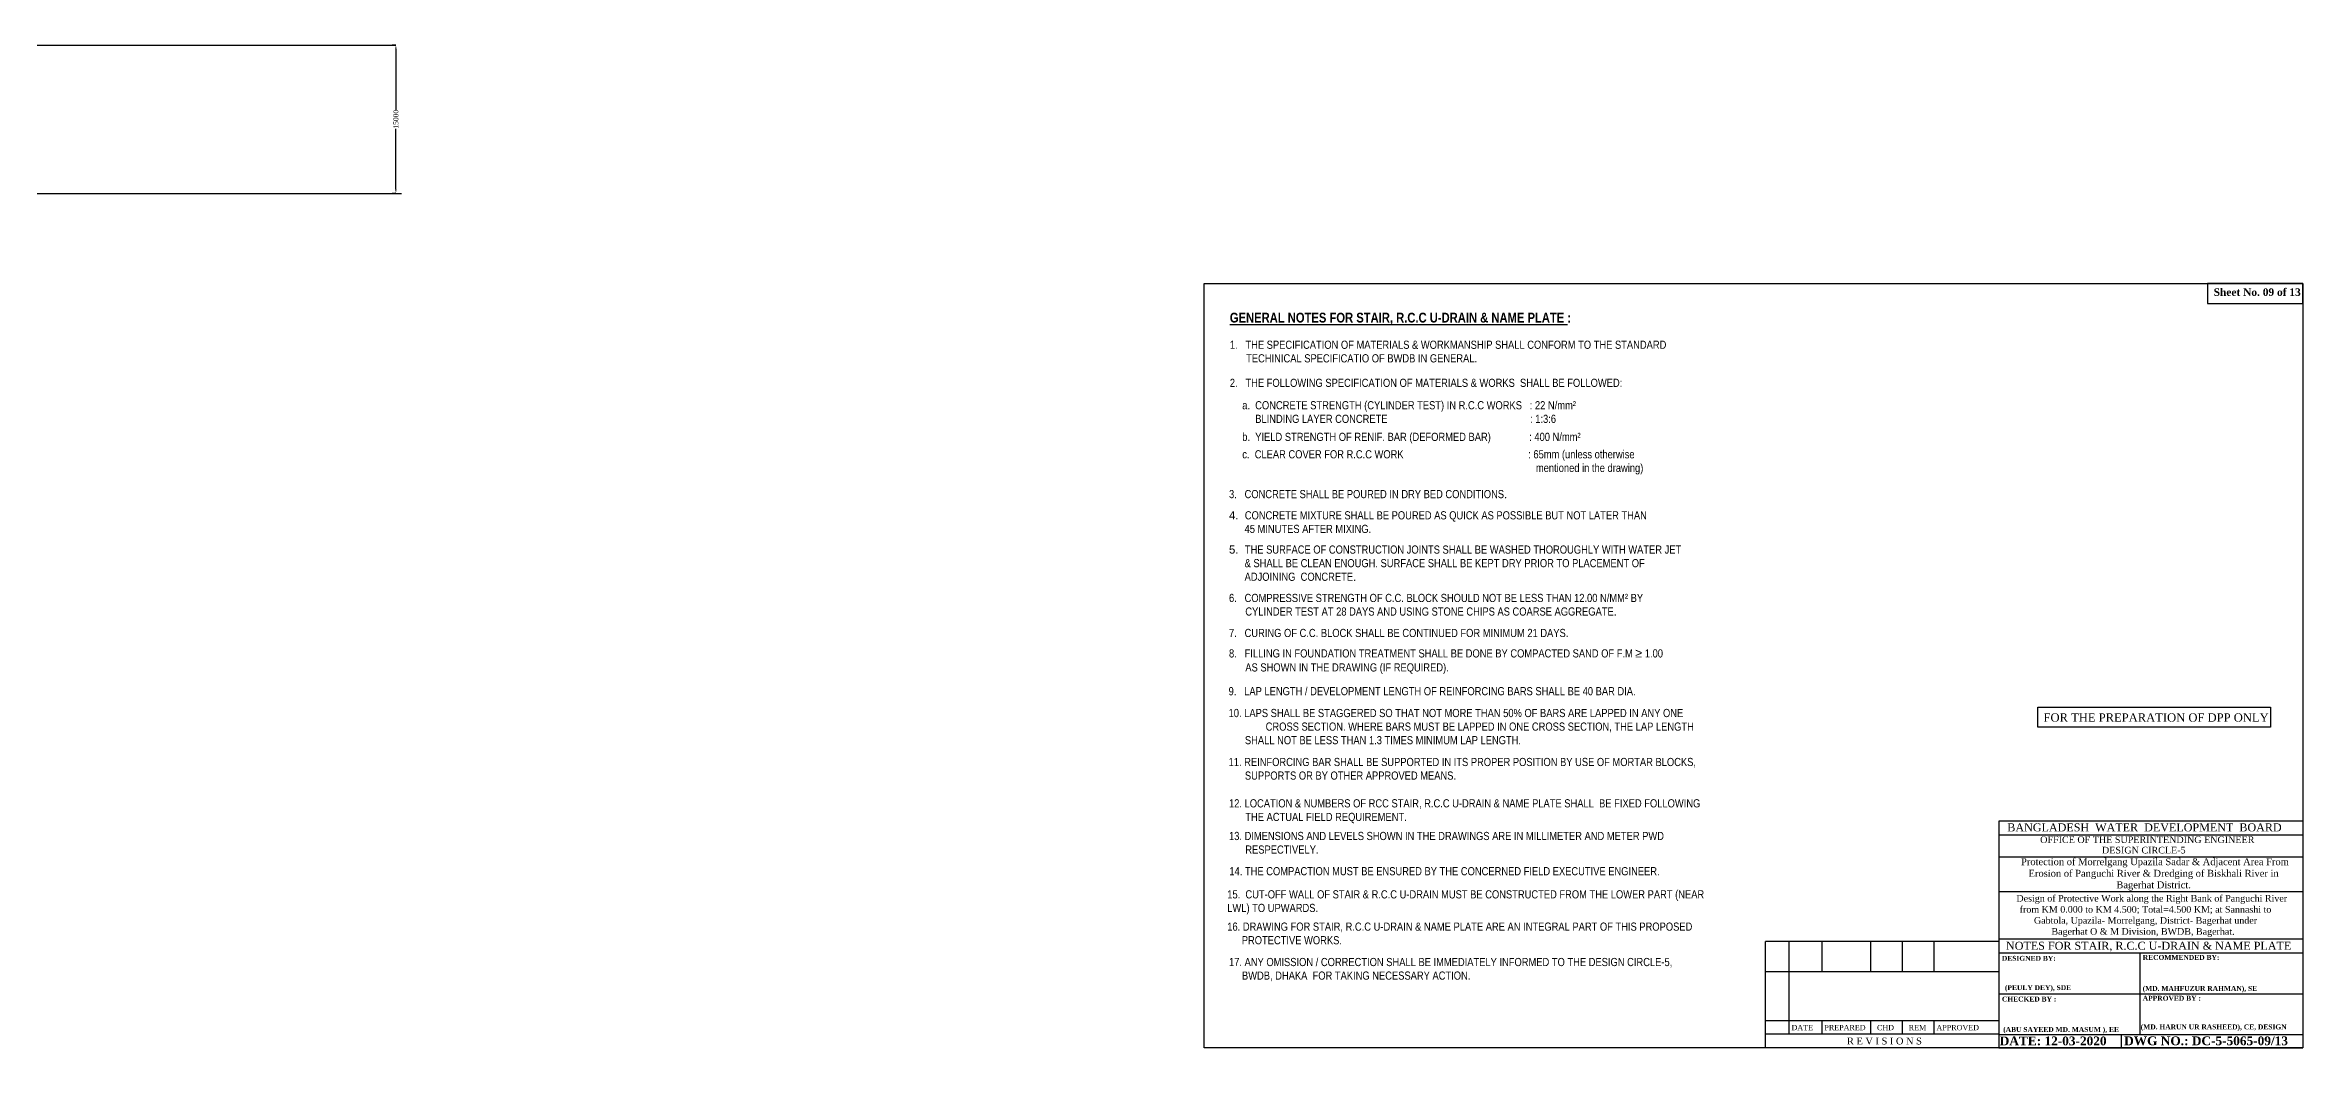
# Model space of a CAD drawing. Header units: metres. Extents: x -1354 to 3686, y -9962 to -7697.
# Drawn here: x 833.7 to 1062, y -8994.8 to -8893.3 of the extents above; entities that cross this region are included whole.
import ezdxf
from ezdxf.enums import TextEntityAlignment as Align

# ---------------------------------------------------------------- set-up
doc = ezdxf.new("R2010")
doc.units = ezdxf.units.M
doc.layers.add('Layer1', color=7, linetype='Continuous', lineweight=13)
doc.layers.add('LINE', color=7, linetype='Continuous')
doc.styles.add('ARIAL NARROW', font='ARIALN.TTF')
doc.styles.add('Kazi_T_H', font='timesbd.ttf')
doc.styles.get("Standard").update_dxf_attribs({"font": 'times.ttf'})
doc.styles.add('TIMES', font='ARIALN.TTF')
doc.dimstyles.get("Standard").update_dxf_attribs({"dimtxt": 0.5, "dimasz": 0.4075, "dimexe": 0.364, "dimexo": 0.219, "dimgap": 0.09, "dimtad": 0, "dimdec": 0, "dimlfac": 1000, "dimzin": 0, "dimdsep": 46, "dimtxsty": 'Standard', "dimcen": 0.09, "dimadec": 0, "dimazin": 0, "dimtfac": 1, "dimtdec": 0, "dimtofl": 0, "dimtmove": 0, "dimatfit": 3, "dimfxl": 1, "dimtolj": 1, "dimtzin": 0, "dimarcsym": 0})

# ---------------------------------------------------------------- blocks, each defined once
blk = doc.blocks.new('*D440')
at = {"color": 0, "lineweight": -2, "ltscale": 0.5}
for p, q in [((869.14, -8893.28), (868.78, -8893.28)), ((869.14, -8893.69), (869.14, -8899.82)), ((869.14, -8907.87), (869.14, -8901.74)), ((869.14, -8908.28), (868.78, -8908.28))]:
    blk.add_line(p, q, dxfattribs=at)
at = {"color": 0, "linetype": 'Continuous', "lineweight": -3, "ltscale": 0.5}
for points in [[(869.07, -8893.69), (869.21, -8893.69), (869.14, -8893.28)], [(869.07, -8907.87), (869.21, -8907.87), (869.14, -8908.28)]]:
    blk.add_solid(points, dxfattribs=at)
at = {"layer": 'Defpoints', "color": 0, "linetype": 'Continuous', "lineweight": -3, "ltscale": 0.5}
for p in [(869.14, -8893.28), (869.14, -8908.28), (869.14, -8908.28)]:
    blk.add_point(p, dxfattribs=at)
at = {"color": 0, "linetype": 'Continuous', "lineweight": -3, "ltscale": 0.5, "insert": (869.14, -8900.78), "char_height": 0.5, "attachment_point": 5, "rotation": 90}
blk.add_mtext('\\A1;15000', dxfattribs=at)

msp = doc.modelspace()

# ---------------------------------------------------------------- linework, layer by layer
at = {"color": 0, "linetype": 'Continuous', "lineweight": -3, "ltscale": 0.5}
for p, q in [((827.606127, -8893.280402), (869.141941, -8893.280402)), ((801.625365, -8908.280402), (869.699716, -8908.280402)), ((1031.208565, -8994.752104), (1061.963512, -8994.752104))]:
    msp.add_line(p, q, dxfattribs=at)
at = {"color": 7, "lineweight": 30, "ltscale": 0.18}
msp.add_lwpolyline([(1061.963512, -8917.390358), (1052.308689, -8917.390358), (1052.308689, -8919.415724), (1061.963512, -8919.415724)], close=True, dxfattribs=at)
at = {"color": 0, "linetype": 'Continuous', "lineweight": -3, "ltscale": 0.5}
msp.add_lwpolyline([(1035.15118, -8960.27789), (1058.677922, -8960.27789), (1058.677922, -8962.308001), (1035.15118, -8962.308001)], close=True, dxfattribs=at)
at = {"layer": 'Layer1', "color": 7, "lineweight": 30}
msp.add_lwpolyline([(1038.32137, -8994.752104), (950.864432, -8994.752104), (950.864432, -8917.390358), (1061.963512, -8917.390358), (1061.963512, -8978.275294), (1061.963512, -8992.229874), (1061.963512, -8994.752104)], close=True, dxfattribs=at)
at = {"layer": 'LINE', "color": 0, "linetype": 'ByBlock', "lineweight": -3, "ltscale": 0.5}
for p, q in [((1031.208565, -8971.810742), (1031.208565, -8994.752104)), ((1061.963512, -8971.810742), (1031.208565, -8971.810742)), ((1061.963512, -8973.216513), (1031.208565, -8973.216513)), ((1061.963512, -8975.447199), (1031.208565, -8975.447199)), ((1061.963512, -8978.958507), (1031.208565, -8978.958507)), ((1031.208565, -8983.981414), (1007.635843, -8983.981414)), ((1007.635843, -8994.752104), (1007.635843, -8983.981414)), ((1009.995754, -8983.981414), (1009.995754, -8993.363498)), ((1013.316896, -8983.981414), (1013.316896, -8987.049298)), ((1018.238174, -8983.981414), (1018.238174, -8987.049298)), ((1021.444199, -8983.981414), (1021.444199, -8987.049298)), ((1024.650224, -8983.981414), (1024.650224, -8987.049298)), ((1061.963512, -8983.761023), (1031.208565, -8983.761023)), ((1061.963512, -8985.15314), (1031.208565, -8985.15314)), ((1045.525434, -8993.407279), (1045.525434, -8985.15314)), ((1031.208565, -8987.049298), (1007.635843, -8987.049298)), ((1031.208565, -8989.28021), (1061.963512, -8989.28021)), ((1031.208565, -8992.029573), (1007.635843, -8992.029573)), ((1013.316896, -8992.029573), (1013.316896, -8993.363498)), ((1018.238174, -8992.029573), (1018.238174, -8993.363498)), ((1021.444199, -8992.029573), (1021.444199, -8993.363498)), ((1024.650224, -8992.029573), (1024.650224, -8993.363498)), ((1031.208565, -8993.363498), (1007.635843, -8993.363498)), ((1031.208565, -8993.407279), (1061.963512, -8993.407279)), ((1043.617282, -8994.752104), (1043.617282, -8993.407279))]:
    msp.add_line(p, q, dxfattribs=at)

# ---------------------------------------------------------------- texts
at = {"color": 7, "lineweight": 30, "ltscale": 0.18, "insert": (1052.945694, -8917.894528), "char_height": 0.76320555, "width": 27.41409531, "attachment_point": 1}
msp.add_mtext('{\\fTimes New Roman|b1|i0|c0|p18;Sheet No. 09 of 13}', dxfattribs=at)
at = {"layer": 'Layer1', "color": 7, "lineweight": 30, "attachment_point": 1}
for s, insert, char_height, width, style in [('{\\fArial Narrow|b1|i0|c0|p34;\\LGENERAL NOTES FOR STAIR, R.C.C U-DRAIN & NAME PLATE\\l :}', (953.465129, -8920.361031), 0.98962344, 39.21157167, 'TIMES'), ('\\pi-1.649,l1.649,t0,1.649;1.   THE SPECIFICATION OF MATERIALS & WORKMANSHIP SHALL CONFORM TO THE STANDARD TECHINICAL SPECIFICATIO OF BWDB IN GENERAL.', (953.465129, -8923.187428), 0.8246862, 45.15869838, 'TIMES'), ('2.   THE FOLLOWING SPECIFICATION OF MATERIALS & WORKS  SHALL BE FOLLOWED:', (953.465129, -8927.041192), 0.8246862, 41.35883992, 'TIMES'), ('a.  CONCRETE STRENGTH (CYLINDER TEST) IN R.C.C WORKS   : 22 N/mm²\\P     BLINDING LAYER CONCRETE^I                                                : 1:3:6', (954.718662, -8929.309959), 0.8246862, 43.90516585, 'TIMES'), ('b.  YIELD STRENGTH OF RENIF. BAR (DEFORMED BAR)^I          : 400 N/mm²', (954.718662, -8932.509759), 0.8246862, 43.90516585, 'TIMES'), ('\\pi-29.689,l29.689;c.  {\\H0.9994x;CLEAR COVER FOR R.C.C WORK                                                : 65mm (unless otherwise  mentioned in the drawing)\\P\\pi0,l0;       }  \\P     ', (954.722785, -8934.273129), 0.8246862, 41.35883992, 'TIMES'), ('\\pi-2.004e+005,l2.004e+005;3.   {\\H0.9998x;\\C256;CONCRETE SHALL BE POURED IN DRY BED CONDITIONS\\fTimes New Roman|b0|i0|c0|p18;.\\fArial Narrow|b0|i0|c0|p34;\\H1x;\\C7; }', (953.381887, -8938.300773), 0.8246862, 45.24194067, 'TIMES'), ('\\pi-1.6494,l1.6494;{\\fArial|b0|i0|c0|p34;4.  \\fArial Narrow|b0|i0|c0|p34;\\H0.99944x;\\C256;CONCRETE MIXTURE SHALL BE POURED AS QUICK AS POSSIBLE BUT NOT LATER THAN\\P      45 MINUTES AFTER MIXING.}', (953.381887, -8940.449194), 0.8246862, 45.24194067, 'TIMES'), ('\\pi-2.004e+005,l2.004e+005;{\\fArial|b0|i0|c0|p34;5.  \\fArial Narrow|b0|i0|c0|p34;\\H0.9998x;\\C256;THE SURFACE OF CONSTRUCTION JOINTS SHALL BE WASHED THOROUGHLY WITH WATER JET\\P      & SHALL BE CLEAN ENOUGH. SURFACE SHALL BE KEPT DRY PRIOR TO PLACEMENT OF \\P      ADJOINING  CONCRETE\\fTimes New Roman|b0|i0|c0|p18;.}', (953.381887, -8943.91323), 0.8246862, 56.81138858, 'TIMES'), ('\\pi-1.649,l1.649,t1.649;6.   {\\H0.9996x;\\C256;COMPRESSIVE STRENGTH OF C.C. BLOCK SHOULD NOT BE LESS THAN 12.00 N/MM² BY CYLINDER TEST AT 28 DAYS AND USING STONE CHIPS AS COARSE AGGREGATE\\fTimes New Roman|b0|i0|c0|p18;. }', (953.381887, -8948.809755), 0.8246862, 45.30084597, 'TIMES'), ('\\pi-1.6494,l1.6494,t1.6494;7.   {\\H0.99963x;\\C256;CURING OF C.C. BLOCK SHALL BE CONTINUED FOR MINIMUM 21 DAYS.}', (953.381887, -8952.35467), 0.8246862, 45.30084597, 'TIMES'), ('\\pi-1.649,l1.649;8.   FILLING IN FOUNDATION TREATMENT SHALL BE DONE BY COMPACTED SAND OF F.M {\\H1.083x;≥\\H0.9234x; 1.00 AS SHOWN IN THE DRAWING (IF REQUIRED). }', (953.381887, -8954.350464), 0.8246862, 45.24194067, 'TIMES'), ('\\pt1.649;9.   LAP LENGTH / DEVELOPMENT LENGTH OF REINFORCING BARS SHALL BE 40 BAR DIA.\\P\\ptz;{\\H0.6063x;\\P\\pi-1.649,l1.649,t0,1.649;\\H1.649x;\\C256;10. LAPS SHALL BE STAGGERED SO THAT NOT MORE THAN 50% OF BARS ARE LAPPED IN ANY ONE               CROSS SECTION. WHERE BARS MUST BE LAPPED IN ONE CROSS SECTION, THE LAP LENGTH SHALL NOT BE LESS THAN 1.3 TIMES MINIMUM LAP LENGTH.\\P\\pi0,l0,tz;\\H0.6065x;\\P\\pi-1.649,l1.649,t1.649;\\H1.648x;11. REINFORCING BAR SHALL BE SUPPORTED IN ITS PROPER POSITION BY USE OF MORTAR BLOCKS, SUPPORTS OR BY OTHER APPROVED MEANS.\\P\\P\\P\\pi0,l0,tz;}\\P\\P\\P\\P\\P\\P\\P\\P   ', (953.34089, -8958.244933), 0.8246862, 47.43365574, 'ARIAL NARROW'), ('\\pi-1.649,l1.649,t1.649;\\P12. LOCATION & NUMBERS OF RCC STAIR, R.C.C U-DRAIN & NAME PLATE SHALL  BE FIXED FOLLOWING THE ACTUAL FIELD REQUIREMENT.', (953.381887, -8968.218462), 0.8246862, 49.19198087, 'TIMES'), ('\\pi-1.649,l1.649;13. DIMENSIONS AND LEVELS SHOWN IN THE DRAWINGS ARE IN MILLIMETER AND METER PWD RESPECTIVELY.', (953.381887, -8972.897822), 0.8246862, 45.24194067, 'TIMES'), ('\\pi-390,l390;14. THE COMPACTION MUST BE ENSURED BY THE CONCERNED FIELD EXECUTIVE ENGINEER.', (953.418656, -8976.460439), 0.8246862, 57.41064421, 'TIMES'), ('{\\fTimes New Roman|b1|i0|c0|p18;\\L }\\P\\pl2.656;{\\H0.3145x;\\P\\P\\pi-1.468,l4.123;}15.  CUT-OFF WALL OF STAIR & R.C.C U-DRAIN MUST BE CONSTRUCTED FROM THE LOWER PART (NEAR     LWL) TO UPWARDS.\\P\\pi-1.468,l4.123;{\\H0.3774x;\\P\\pi-1.468,l4.123,t4.123,4.123;}16. DRAWING FOR STAIR, R.C.C U-DRAIN & NAME PLATE ARE AN INTEGRAL PART OF THIS PROPOSED       PROTECTIVE WORKS.   \\P\\pi0,l2.656,tz;\\P       ', (950.549237, -8976.562883), 0.8246862, 52.60756216, 'TIMES'), ('\\pi-390,l390;17. ANY OMISSION / CORRECTION SHALL BE IMMEDIATELY INFORMED TO THE DESIGN CIRCLE-5,\\P     BWDB, DHAKA  FOR TAKING NECESSARY ACTION.  ', (953.380239, -8985.650689), 0.8246862, 45.24194067, 'TIMES')]:
    msp.add_mtext(s, dxfattribs=dict(at, insert=insert, char_height=char_height, width=width, style=style))
at = {"layer": 'LINE', "color": 0, "linetype": 'ByBlock', "lineweight": -3, "ltscale": 0.5}
for s, height, p in [('BANGLADESH  WATER  DEVELOPMENT  BOARD', 0.80824714, (1045.951294, -8972.843993)), ('OFFICE OF THE SUPERINTENDING ENGINEER', 0.67413024, (1046.235443, -8974.022856)), ('DESIGN CIRCLE-5', 0.67413024, (1045.880557, -8975.077226)), ('NOTES FOR STAIR, R.C.C U-DRAIN & NAME PLATE ', 0.80895629, (1046.524866, -8984.821797)), ('R E V I S I O N S', 0.69430301, (1019.65412, -8994.404953))]:
    msp.add_text(s, height=height, dxfattribs=at).set_placement(p, align=Align.CENTER)
at = {"layer": 'LINE', "color": 0, "linetype": 'ByBlock', "lineweight": -3, "ltscale": 0.5, "style": 'Kazi_T_H'}
for s, height, p in [('RECOMMENDED BY:', 0.49524832, (1045.773058, -8985.846488)), ('DESIGNED BY:', 0.49524832, (1031.533198, -8985.934972)), ('CHECKED BY :', 0.49524832, (1031.533198, -8990.062042)), ('(PEULY DEY), SDE', 0.49524832, (1031.835833, -8988.906841)), ('APPROVED BY :', 0.49524832, (1045.773058, -8989.973557)), ('(MD. MAHFUZUR RAHMAN), SE ', 0.49524832, (1045.768619, -8988.985411)), ('DATE: 12-03-2020', 0.89144698, (1031.310862, -8994.492356)), ('(ABU SAYEED MD. MASUM ), EE', 0.49524832, (1031.663951, -8993.137276)), ('DWG NO.: DC-5-5065-09/13', 0.89144698, (1043.893066, -8994.483359))]:
    msp.add_text(s, height=height, dxfattribs=at).set_placement(p)
at = {"layer": 'LINE', "color": 0, "linetype": 'ByBlock', "lineweight": -3, "ltscale": 0.5}
for s, p in [('DATE', (1010.262539, -8992.963321)), ('PREPARED', (1013.583681, -8992.963321)), ('CHD', (1018.905136, -8992.963321)), ('REM', (1022.111161, -8992.963321)), ('APPROVED', (1024.917009, -8992.963321))]:
    msp.add_text(s, height=0.5335701, dxfattribs=at).set_placement(p)
at = {"layer": 'LINE', "color": 0, "linetype": 'ByBlock', "lineweight": 30, "ltscale": 0.5, "insert": (1035.741359, -8960.900979), "char_height": 0.84107164, "width": 82.27844675, "attachment_point": 1}
msp.add_mtext('\\pi-812,l812,t405.9,812;FOR THE PREPARATION OF DPP ONLY', dxfattribs=at)
at = {"layer": 'LINE', "color": 0, "linetype": 'ByBlock', "lineweight": -3, "ltscale": 0.5, "attachment_point": 2}
for s, insert, char_height, width in [('{\\fTimes New Roman|b1|i0|c0|p18; }Protection of Morrelgang Upazila Sadar & Adjacent Area From Erosion of Panguchi River & Dredging of Biskhali River in \\PBagerhat District.', (1046.87456, -8975.561695), 0.701735265, 30.66594224), ('       Design of Protective Work along the Right Bank of Panguchi River    \\P  from KM 0.000 to KM 4.500; Total=4.500 KM; at Sannashi to \\P  Gabtola, Upazila- Morrelgang, District- Bagerhat under \\PBagerhat O & M Division, BWDB, Bagerhat.', (1045.802125, -8979.282358), 0.67, 42.14307159)]:
    msp.add_mtext(s, dxfattribs=dict(at, insert=insert, char_height=char_height, width=width))
at = {"layer": 'LINE', "color": 0, "linetype": 'ByBlock', "lineweight": -3, "ltscale": 0.5, "insert": (1052.947342, -8992.380078), "char_height": 0.49524832, "width": 14.47510883, "attachment_point": 2, "style": 'Kazi_T_H'}
msp.add_mtext('(MD. HARUN UR RASHEED), CE, DESIGN', dxfattribs=at)

# ---------------------------------------------------------------- dimensions: what is measured, and where the dimension line sits
at = {"color": 0, "linetype": 'Continuous', "lineweight": -3, "ltscale": 0.5}
dim = msp.add_linear_dim(base=(869.141941, -8908.280402), p1=(869.141941, -8893.280402), p2=(869.141941, -8908.280402), angle=90, dimstyle='Standard', override={"dimfxl": 0.15, "dimfxlon": 1}, dxfattribs=at)
dim.commit()
dim.dimension.update_dxf_attribs({"geometry": '*D440', "text_midpoint": (869.141941, -8900.780402)})

doc.saveas('drawing.dxf')
